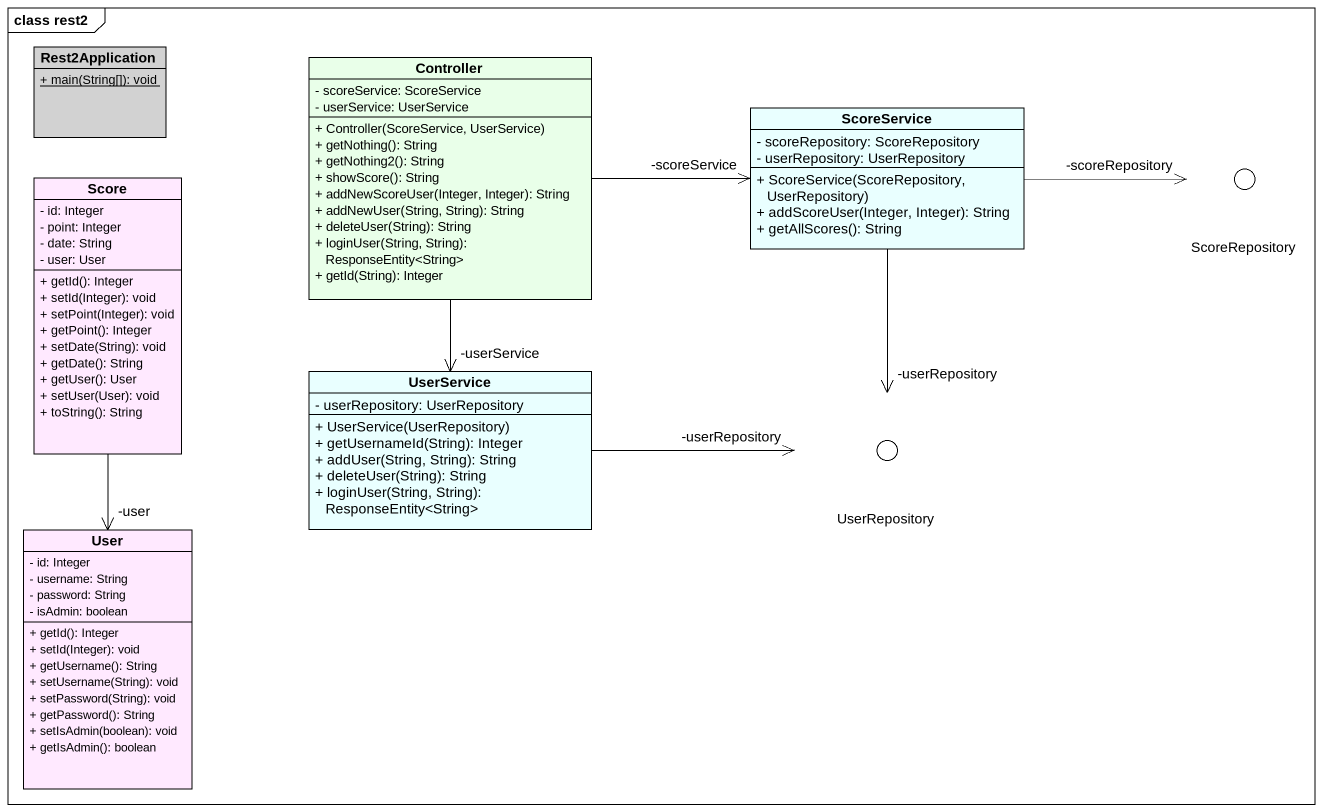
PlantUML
@startuml
mainframe class rest2
allowmixing
hide circle
hide empty members
skinparam classAttributeIconSize 0
class Rest2Application #D2D2D2 {
  {static} + main(String[]): void
}
class Controller #E9FFE9 {
  - scoreService: ScoreService
  - userService: UserService
  + Controller(ScoreService, UserService)
  + getNothing(): String
  + getNothing2(): String
  + showScore(): String
  + addNewScoreUser(Integer, Integer): String
  + addNewUser(String, String): String
  + deleteUser(String): String
  + loginUser(String, String): ResponseEntity<String>
  + getId(String): Integer
}
class ScoreService #E9FFFF {
  - scoreRepository: ScoreRepository
  - userRepository: UserRepository
  + ScoreService(ScoreRepository, UserRepository)
  + addScoreUser(Integer, Integer): String
  + getAllScores(): String
}
() ScoreRepository <<interface>>
class Score #FFE9FF {
  - id: Integer
  - point: Integer
  - date: String
  - user: User
  + getId(): Integer
  + setId(Integer): void
  + setPoint(Integer): void
  + getPoint(): Integer
  + setDate(String): void
  + getDate(): String
  + getUser(): User
  + setUser(User): void
  + toString(): String
}
class UserService #E9FFFF {
  - userRepository: UserRepository
  + UserService(UserRepository)
  + getUsernameId(String): Integer
  + addUser(String, String): String
  + deleteUser(String): String
  + loginUser(String, String): ResponseEntity<String>
}
() UserRepository <<interface>>
class User #FFE9FF {
  - id: Integer
  - username: String
  - password: String
  - isAdmin: boolean
  + getId(): Integer
  + setId(Integer): void
  + getUsername(): String
  + setUsername(String): void
  + setPassword(String): void
  + getPassword(): String
  + setIsAdmin(boolean): void
  + getIsAdmin(): boolean
}
Controller -right-> "-scoreService" ScoreService
Controller --> "-userService" UserService
ScoreService -right-> "-scoreRepository" ScoreRepository
ScoreService --> "-userRepository" UserRepository
Score --> "-user" User
UserService -right-> "-userRepository" UserRepository
@enduml
